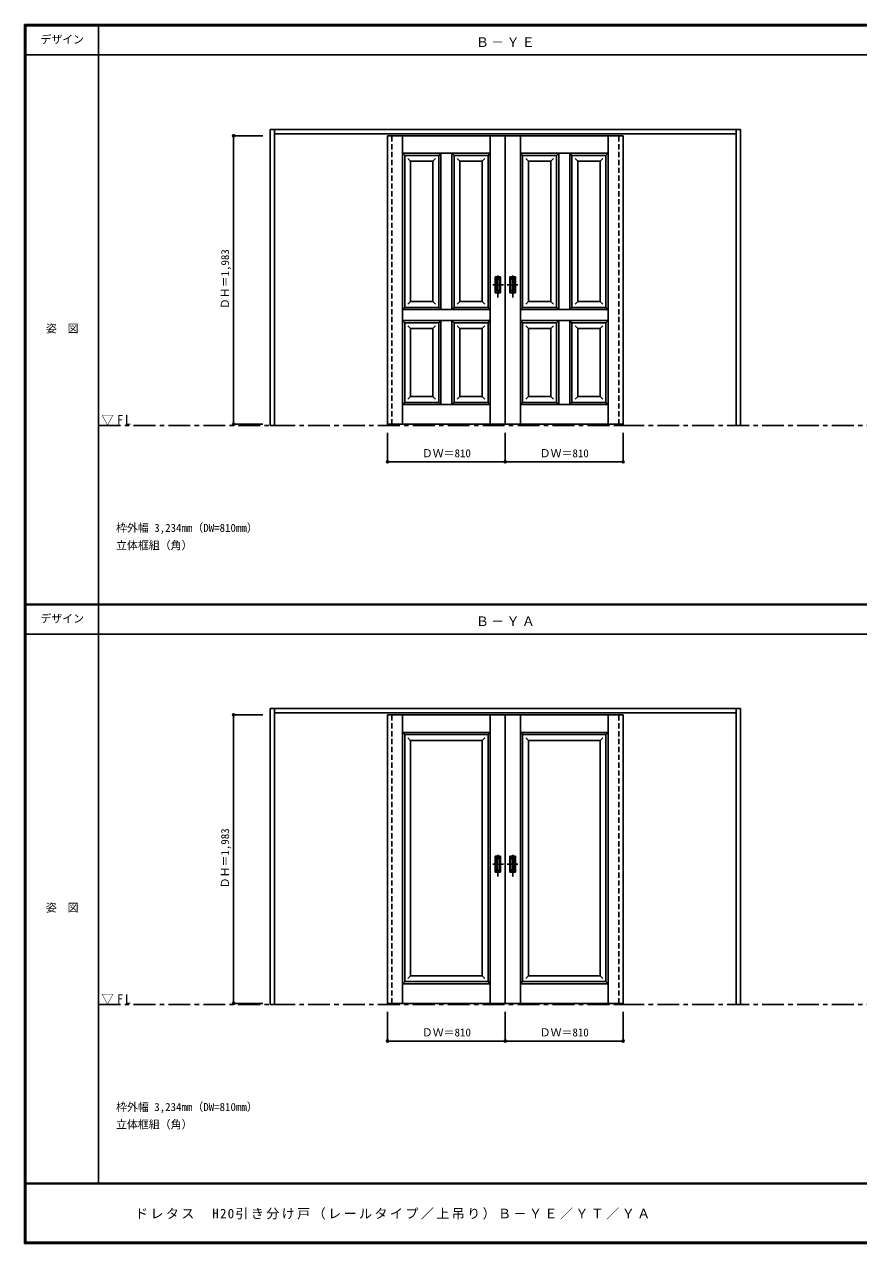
# Model space of a CAD drawing. Units: millimetres, scale not verified. Extents: x -6000 to 5700, y -4307 to 4260.
# Drawn here: x -6000 to -267, y -4205 to 4175 of the extents above; entities that cross this region are included whole.
import ezdxf
from ezdxf.enums import TextEntityAlignment as Align

# ---------------------------------------------------------------- set-up
doc = ezdxf.new("R2010")
doc.units = ezdxf.units.MM
doc.header["$LTSCALE"] = 30
doc.header["$PDMODE"] = 32
doc.header["$PDSIZE"] = 15
doc.linetypes.add('CHAIN1', pattern=[8, 5, -1, 1, -1])
doc.linetypes.add('DASHED1', pattern=[1.8, 1.2, -0.6])
for name, color, linetype in [('0-1_通り芯', 7, 'CHAIN1'), ('0-2_扉', 7, 'Continuous'), ('0-4_枠', 3, 'Continuous'), ('0-6_引手', 7, 'Continuous'), ('0-A_文字', 7, 'Continuous'), ('0-B_寸法', 7, 'Continuous'), ('F-1_枠', 6, 'Continuous'), ('F-A_文字', 7, 'Continuous')]:
    doc.layers.add(name, color=color, linetype=linetype)
doc.styles.add('ＭＳ ゴシック', font='')
doc.styles.get('ＭＳ ゴシック').set_extended_font_data('MS Gothic')

msp = doc.modelspace()

# ---------------------------------------------------------------- linework, layer by layer
at = {"layer": '0-1_通り芯'}
for p, q in [((-5490, 1418), (5690, 1418)), ((-5490, -2562.5), (100, -2562.5))]:
    msp.add_line(p, q, dxfattribs=at)
at = {"layer": '0-2_扉'}
for p, q in [((-2695, 3409.5), (-3505, 3409.5)), ((-3401.5, 1426.5), (-3401.5, 3409.5)), ((-2798.5, 1426.5), (-2798.5, 3409.5)), ((-2695, 3409.5), (-2695, 1426.5)), ((-2695, 3409.5), (-1885, 3409.5)), ((-2695, 3409.5), (-2695, 1426.5)), ((-2591.5, 1426.5), (-2591.5, 3409.5)), ((-1988.5, 1426.5), (-1988.5, 3409.5)), ((-3401.5, 3289.5), (-3386.5, 3274.5)), ((-3140, 3289.5), (-3401.5, 3289.5)), ((-3386.5, 2229.5), (-3386.5, 3274.5)), ((-3152.5, 3274.5), (-3386.5, 3274.5)), ((-3152.5, 3274.5), (-3137.79, 3289.21)), ((-3152.5, 3274.5), (-3152.5, 2986.5)), ((-2798.5, 3289.5), (-3140, 3289.5)), ((-3137.5, 3289.5), (-3137.5, 2214.5)), ((-3047.5, 3274.5), (-3062.5, 3289.5)), ((-3062.5, 3289.5), (-3062.5, 2214.5)), ((-3047.5, 3274.5), (-3047.5, 2986.5)), ((-2813.5, 2360.74), (-2813.5, 3274.5)), ((-2591.5, 3289.5), (-2250, 3289.5)), ((-2576.5, 2360.74), (-2576.5, 3274.5)), ((-2342.5, 3274.5), (-2327.5, 3289.5)), ((-2342.5, 3274.5), (-2342.5, 2986.5)), ((-2327.5, 3289.5), (-2327.5, 2214.5)), ((-2252.5, 3289.5), (-2252.5, 2214.5)), ((-2237.5, 3274.5), (-2252.21, 3289.21)), ((-2250, 3289.5), (-1988.5, 3289.5)), ((-2237.5, 3274.5), (-2237.5, 2986.5)), ((-2237.5, 3274.5), (-2003.5, 3274.5)), ((-1988.5, 3289.5), (-2003.5, 3274.5)), ((-2003.5, 2229.5), (-2003.5, 3274.5)), ((-3346.5, 3234.5), (-3364.18, 3252.18)), ((-3346.5, 3234.5), (-3192.5, 3234.5)), ((-3346.5, 3234.5), (-3346.5, 2269.5)), ((-3192.5, 3234.5), (-3174.82, 3252.18)), ((-3192.5, 2269.5), (-3192.5, 3234.5)), ((-3007.54, 3234.5), (-3025.21, 3252.18)), ((-3007.54, 3234.5), (-2853.5, 3234.5)), ((-3007.5, 3234.5), (-3007.5, 2269.5)), ((-2853.54, 3234.5), (-2835.86, 3252.18)), ((-2853.5, 2269.5), (-2853.5, 3234.5)), ((-2536.46, 3234.5), (-2554.14, 3252.18)), ((-2382.46, 3234.5), (-2536.5, 3234.5)), ((-2536.5, 2269.5), (-2536.5, 3234.5)), ((-2382.5, 3234.5), (-2382.5, 2269.5)), ((-2382.46, 3234.5), (-2364.79, 3252.18)), ((-2197.5, 3234.5), (-2215.18, 3252.18)), ((-2043.5, 3234.5), (-2197.5, 3234.5)), ((-2197.5, 2269.5), (-2197.5, 3234.5)), ((-2043.5, 3234.5), (-2025.82, 3252.18)), ((-2043.5, 3234.5), (-2043.5, 2269.5)), ((-2813.69, 3091.5), (-2813.5, 3091.5)), ((-2576.31, 3091.5), (-2576.5, 3091.5)), ((-3152.5, 2986.5), (-3152.5, 2229.5)), ((-3047.5, 2986.5), (-3047.5, 2229.5)), ((-2342.5, 2986.5), (-2342.5, 2229.5)), ((-2237.5, 2986.5), (-2237.5, 2229.5)), ((-3192.5, 2766.5), (-3192.5, 2767.93)), ((-2853.5, 2766.5), (-2853.5, 2767.93)), ((-2536.5, 2766.5), (-2536.5, 2767.93)), ((-2197.5, 2766.5), (-2197.5, 2767.93)), ((-2813.5, 2229.5), (-2813.5, 2371.55)), ((-2576.5, 2229.5), (-2576.5, 2371.55)), ((-3346.5, 2269.5), (-3364.18, 2251.82)), ((-3346.5, 2269.5), (-3192.5, 2269.5)), ((-3192.5, 2269.5), (-3192.5, 2270.93)), ((-3192.5, 2269.5), (-3174.82, 2251.82)), ((-3007.5, 2269.5), (-3025.18, 2251.82)), ((-3007.5, 2269.5), (-2853.5, 2269.5)), ((-2853.5, 2269.5), (-2853.5, 2270.93)), ((-2853.5, 2269.5), (-2835.82, 2251.82)), ((-2536.5, 2269.5), (-2554.18, 2251.82)), ((-2536.5, 2269.5), (-2536.5, 2270.93)), ((-2382.5, 2269.5), (-2536.5, 2269.5)), ((-2382.5, 2269.5), (-2364.82, 2251.82)), ((-2197.5, 2269.5), (-2215.18, 2251.82)), ((-2197.5, 2269.5), (-2197.5, 2270.93)), ((-2043.5, 2269.5), (-2197.5, 2269.5)), ((-2043.5, 2269.5), (-2025.82, 2251.82)), ((-3386.5, 2229.5), (-3152.5, 2229.5)), ((-3152.5, 2229.5), (-3341.5, 2229.5)), ((-3137.5, 2214.5), (-3152.5, 2229.5)), ((-3137.5, 2214.5), (-2798.5, 2214.5)), ((-3047.5, 2229.5), (-3062.5, 2214.5)), ((-3047.5, 2229.5), (-2858.5, 2229.5)), ((-2813.5, 2229.5), (-3012.5, 2229.5)), ((-2798.5, 2214.5), (-2813.5, 2229.5)), ((-2591.5, 2214.5), (-2576.5, 2229.5)), ((-2252.5, 2214.5), (-2591.5, 2214.5)), ((-2576.5, 2229.5), (-2377.5, 2229.5)), ((-2342.5, 2229.5), (-2531.5, 2229.5)), ((-2342.5, 2229.5), (-2327.5, 2214.5)), ((-2252.5, 2214.5), (-2237.5, 2229.5)), ((-2237.5, 2229.5), (-2048.5, 2229.5)), ((-2003.5, 2229.5), (-2237.5, 2229.5)), ((-3137.5, 2139.5), (-3401.5, 2139.5)), ((-3152.5, 2124.5), (-3386.5, 2124.5)), ((-3346.5, 2084.5), (-3364.18, 2102.18)), ((-3192.5, 2084.5), (-3174.82, 2102.18)), ((-3137.5, 2139.5), (-3152.5, 2124.5)), ((-3152.5, 2124.5), (-3152.5, 1576.5)), ((-3137.5, 2139.5), (-3137.5, 1561.5)), ((-2798.5, 2139.5), (-3137.5, 2139.5)), ((-3062.5, 2139.5), (-3062.5, 1561.5)), ((-3047.5, 2124.5), (-3062.5, 2139.5)), ((-3047.5, 2124.5), (-3047.5, 1576.5)), ((-3007.54, 2084.5), (-3025.21, 2102.18)), ((-2853.54, 2084.5), (-2835.86, 2102.18)), ((-2813.5, 1576.5), (-2813.5, 2124.5)), ((-2591.5, 2139.5), (-2252.5, 2139.5)), ((-2576.5, 1576.5), (-2576.5, 2124.5)), ((-2536.46, 2084.5), (-2554.14, 2102.18)), ((-2382.46, 2084.5), (-2364.79, 2102.18)), ((-2342.5, 2124.5), (-2327.5, 2139.5)), ((-2342.5, 2124.5), (-2342.5, 1576.5)), ((-2327.5, 2139.5), (-2327.5, 1561.5)), ((-2252.5, 2139.5), (-2252.5, 1561.5)), ((-2252.5, 2139.5), (-2237.5, 2124.5)), ((-2252.5, 2139.5), (-1988.5, 2139.5)), ((-2237.5, 2124.5), (-2237.5, 1576.5)), ((-2237.5, 2124.5), (-2003.5, 2124.5)), ((-2197.5, 2084.5), (-2215.18, 2102.18)), ((-2043.5, 2084.5), (-2025.82, 2102.18)), ((-3346.5, 2084.5), (-3192.5, 2084.5)), ((-3346.5, 2084.5), (-3346.5, 1616.5)), ((-3192.5, 1617.93), (-3192.5, 2084.5)), ((-3007.54, 2084.5), (-2853.5, 2084.5)), ((-3007.5, 2084.5), (-3007.5, 1616.5)), ((-2853.5, 1616.5), (-2853.5, 2084.5)), ((-2382.46, 2084.5), (-2536.5, 2084.5)), ((-2536.5, 1616.5), (-2536.5, 2084.5)), ((-2382.5, 2084.5), (-2382.5, 1616.5)), ((-2197.5, 1617.93), (-2197.5, 2084.5)), ((-2043.5, 2084.5), (-2197.5, 2084.5)), ((-2043.5, 2084.5), (-2043.5, 1616.5)), ((-3346.5, 1616.5), (-3364.18, 1598.82)), ((-3346.5, 1616.5), (-3192.5, 1616.5)), ((-3192.5, 1616.5), (-3192.5, 1617.93)), ((-3192.5, 1616.5), (-3174.82, 1598.82)), ((-3007.5, 1616.5), (-3025.18, 1598.82)), ((-3007.5, 1616.5), (-2853.5, 1616.5)), ((-2853.5, 1616.5), (-2853.5, 1617.93)), ((-2853.5, 1616.5), (-2835.82, 1598.82)), ((-2536.5, 1616.5), (-2554.18, 1598.82)), ((-2536.5, 1616.5), (-2536.5, 1617.93)), ((-2382.5, 1616.5), (-2536.5, 1616.5)), ((-2382.5, 1616.5), (-2364.82, 1598.82)), ((-2197.5, 1616.5), (-2215.18, 1598.82)), ((-2197.5, 1616.5), (-2197.5, 1617.93)), ((-2043.5, 1616.5), (-2197.5, 1616.5)), ((-2043.5, 1616.5), (-2025.82, 1598.82)), ((-3137.5, 1561.5), (-3401.5, 1561.5)), ((-3152.5, 1576.5), (-3137.5, 1561.5)), ((-3047.5, 1576.5), (-3062.5, 1561.5)), ((-2813.5, 1576.5), (-3047.5, 1576.5)), ((-2576.5, 1576.5), (-2342.5, 1576.5)), ((-2342.5, 1576.5), (-2327.5, 1561.5)), ((-2237.5, 1576.5), (-2252.5, 1561.5)), ((-2252.5, 1561.5), (-1988.5, 1561.5)), ((-2695, -571), (-3505, -571)), ((-3401.5, -2554), (-3401.5, -571)), ((-2798.5, -2554), (-2798.5, -571)), ((-2695, -571), (-2695, -2554)), ((-2695, -571), (-1885, -571)), ((-2695, -571), (-2695, -2554)), ((-2591.5, -2554), (-2591.5, -571)), ((-1988.5, -2554), (-1988.5, -571)), ((-2813.5, -706), (-3386.5, -706)), ((-3386.5, -2404), (-3386.5, -706)), ((-3346.5, -746), (-3364.18, -728.32)), ((-3346.5, -746), (-2853.5, -746)), ((-3346.5, -746), (-3346.5, -2364)), ((-2853.54, -746), (-2835.86, -728.32)), ((-2853.5, -2364), (-2853.5, -746)), ((-2798.5, -691), (-2813.5, -706)), ((-2813.5, -1619.76), (-2813.5, -706)), ((-2591.5, -691), (-2576.5, -706)), ((-2576.5, -1619.76), (-2576.5, -706)), ((-2576.5, -706), (-2003.5, -706)), ((-2536.46, -746), (-2554.14, -728.32)), ((-2043.5, -746), (-2536.5, -746)), ((-2536.5, -2364), (-2536.5, -746)), ((-2043.5, -746), (-2025.82, -728.32)), ((-2043.5, -746), (-2043.5, -2364)), ((-2003.5, -2404), (-2003.5, -706)), ((-2813.69, -889), (-2813.5, -889)), ((-2576.31, -889), (-2576.5, -889)), ((-2813.5, -2404), (-2813.5, -1608.95)), ((-2576.5, -2404), (-2576.5, -1608.95)), ((-2798.5, -2419), (-3401.5, -2419)), ((-3346.5, -2364), (-3364.18, -2381.68)), ((-3346.5, -2364), (-2853.5, -2364)), ((-2853.5, -2364), (-2853.5, -2362.57)), ((-2853.5, -2364), (-2835.82, -2381.68)), ((-2813.5, -2404), (-2798.5, -2419)), ((-2576.5, -2404), (-2591.5, -2419)), ((-2591.5, -2419), (-1988.5, -2419)), ((-2536.5, -2364), (-2554.18, -2381.68)), ((-2536.5, -2364), (-2536.5, -2362.57)), ((-2043.5, -2364), (-2536.5, -2364)), ((-2043.5, -2364), (-2025.82, -2381.68))]:
    msp.add_line(p, q, dxfattribs=at)
at = {"layer": '0-2_扉', "color": 4, "linetype": 'DASHED1'}
for p, q in [((-2695, 3409.5), (-2695, 3405.5)), ((-2695, 3409.5), (-2695, 3405.5)), ((-2695, -571), (-2695, -575)), ((-2695, -571), (-2695, -575))]:
    msp.add_line(p, q, dxfattribs=at)
at = {"layer": '0-2_扉'}
for points in [[(-2695, 1426.5), (-3505, 1426.5), (-3505, 3409.5)], [(-2695, 1426.5), (-1885, 1426.5), (-1885, 3409.5)], [(-2798.5, 3289.5), (-2813.5, 3274.5), (-3047.5, 3274.5)], [(-2591.5, 3289.5), (-2576.5, 3274.5), (-2342.5, 3274.5)], [(-3386.5, 2229.5), (-3401.5, 2214.5), (-3137.5, 2214.5)], [(-2003.5, 2229.5), (-1988.5, 2214.5), (-2252.5, 2214.5)], [(-3386.5, 1576.5), (-3386.5, 2124.5), (-3401.5, 2139.5)], [(-2798.5, 2139.5), (-2813.5, 2124.5), (-3047.5, 2124.5)], [(-2591.5, 2139.5), (-2576.5, 2124.5), (-2342.5, 2124.5)], [(-2003.5, 1576.5), (-2003.5, 2124.5), (-1988.5, 2139.5)], [(-3152.5, 1576.5), (-3386.5, 1576.5), (-3401.5, 1561.5)], [(-2813.5, 1576.5), (-2798.5, 1561.5), (-3137.5, 1561.5)], [(-2576.5, 1576.5), (-2591.5, 1561.5), (-2252.5, 1561.5)], [(-2237.5, 1576.5), (-2003.5, 1576.5), (-1988.5, 1561.5)], [(-2695, -2554), (-3505, -2554), (-3505, -571)], [(-2695, -2554), (-1885, -2554), (-1885, -571)], [(-2798.5, -691), (-3401.5, -691), (-3386.5, -706)], [(-2591.5, -691), (-1988.5, -691), (-2003.5, -706)], [(-2813.5, -2404), (-3386.5, -2404), (-3401.5, -2419)], [(-2576.5, -2404), (-2003.5, -2404), (-1988.5, -2419)]]:
    msp.add_lwpolyline(points, dxfattribs=at)
at = {"layer": '0-4_枠'}
for p, q in [((-4312, 1418), (-4312, 3453)), ((-4312, 3453), (-1078, 3453)), ((-4282, 1418), (-4282, 3453)), ((-1108, 1418), (-1108, 3453)), ((-1078, 1418), (-1078, 3453)), ((-4282, 3423), (-1108, 3423)), ((-3505, 1426.5), (-3505, 1418)), ((-3475, 1426.5), (-3475, 1418)), ((-1915, 1426.5), (-1915, 1418)), ((-1885, 1426.5), (-1885, 1418)), ((-4282, 1418), (-4312, 1418)), ((-3505, 1418), (-3475, 1418)), ((-1915, 1418), (-1885, 1418)), ((-1078, 1418), (-1108, 1418)), ((-4312, -2562.5), (-4312, -527.5)), ((-4312, -527.5), (-1078, -527.5)), ((-4282, -2562.5), (-4282, -527.5)), ((-4282, -557.5), (-1108, -557.5)), ((-1108, -2562.5), (-1108, -527.5)), ((-1078, -2562.5), (-1078, -527.5)), ((-4282, -2562.5), (-4312, -2562.5)), ((-3505, -2554), (-3505, -2562.5)), ((-3505, -2562.5), (-3475, -2562.5)), ((-3475, -2554), (-3475, -2562.5)), ((-1915, -2554), (-1915, -2562.5)), ((-1915, -2562.5), (-1885, -2562.5)), ((-1885, -2554), (-1885, -2562.5)), ((-1078, -2562.5), (-1108, -2562.5))]:
    msp.add_line(p, q, dxfattribs=at)
at = {"layer": '0-4_枠', "color": 4, "linetype": 'DASHED1'}
for p, q in [((-3505, 1426), (-3505, 3423)), ((-3475, 1426), (-3475, 3423)), ((-1915, 1426), (-1915, 3423)), ((-1885, 1426), (-1885, 3423)), ((-3505, -2554.5), (-3505, -557.5)), ((-3475, -2554.5), (-3475, -557.5)), ((-1915, -2554.5), (-1915, -557.5)), ((-1885, -2554.5), (-1885, -557.5))]:
    msp.add_line(p, q, dxfattribs=at)
at = {"layer": '0-6_引手'}
for p, q in [((-2727, 2439), (-2765, 2439)), ((-2765, 2329), (-2765, 2439)), ((-2727, 2329), (-2727, 2439)), ((-2663, 2439), (-2625, 2439)), ((-2663, 2329), (-2663, 2439)), ((-2625, 2329), (-2625, 2439)), ((-2733.5, 2423), (-2758.5, 2423)), ((-2758.5, 2345), (-2758.5, 2423)), ((-2733.5, 2345), (-2733.5, 2423)), ((-2656.5, 2423), (-2631.5, 2423)), ((-2656.5, 2345), (-2656.5, 2423)), ((-2631.5, 2345), (-2631.5, 2423)), ((-2727, 2329), (-2765, 2329)), ((-2733.5, 2345), (-2758.5, 2345)), ((-2663, 2329), (-2625, 2329)), ((-2656.5, 2345), (-2631.5, 2345)), ((-2727, -1541.5), (-2765, -1541.5)), ((-2765, -1651.5), (-2765, -1541.5)), ((-2733.5, -1557.5), (-2758.5, -1557.5)), ((-2758.5, -1635.5), (-2758.5, -1557.5)), ((-2733.5, -1635.5), (-2733.5, -1557.5)), ((-2727, -1651.5), (-2727, -1541.5)), ((-2663, -1541.5), (-2625, -1541.5)), ((-2663, -1651.5), (-2663, -1541.5)), ((-2656.5, -1557.5), (-2631.5, -1557.5)), ((-2656.5, -1635.5), (-2656.5, -1557.5)), ((-2631.5, -1635.5), (-2631.5, -1557.5)), ((-2625, -1651.5), (-2625, -1541.5)), ((-2727, -1651.5), (-2765, -1651.5)), ((-2733.5, -1635.5), (-2758.5, -1635.5)), ((-2663, -1651.5), (-2625, -1651.5)), ((-2656.5, -1635.5), (-2631.5, -1635.5))]:
    msp.add_line(p, q, dxfattribs=at)
at = {"layer": '0-6_引手', "linetype": 'DASHED1'}
for p, q in [((-2762, 2333), (-2762, 2435)), ((-2628, 2333), (-2628, 2435)), ((-2730, 2333), (-2762, 2333)), ((-2660, 2333), (-2628, 2333)), ((-2762, -1647.5), (-2762, -1545.5)), ((-2628, -1647.5), (-2628, -1545.5)), ((-2730, -1647.5), (-2762, -1647.5)), ((-2660, -1647.5), (-2628, -1647.5))]:
    msp.add_line(p, q, dxfattribs=at)
at = {"layer": '0-6_引手', "linetype": 'CHAIN1'}
for p, q in [((-2746, 2298.77), (-2746, 2469.62)), ((-2644, 2298.77), (-2644, 2469.62)), ((-2707.93, 2384), (-2780.44, 2384)), ((-2682.07, 2384), (-2609.56, 2384)), ((-2746, -1681.73), (-2746, -1510.88)), ((-2644, -1681.73), (-2644, -1510.88)), ((-2707.93, -1596.5), (-2780.44, -1596.5)), ((-2682.07, -1596.5), (-2609.56, -1596.5))]:
    msp.add_line(p, q, dxfattribs=at)
at = {"layer": '0-6_引手', "linetype": 'DASHED1'}
for points in [[(-2730, 2333), (-2730, 2435), (-2762, 2435)], [(-2660, 2333), (-2660, 2435), (-2628, 2435)], [(-2730, -1647.5), (-2730, -1545.5), (-2762, -1545.5)], [(-2660, -1647.5), (-2660, -1545.5), (-2628, -1545.5)]]:
    msp.add_lwpolyline(points, dxfattribs=at)
at = {"layer": '0-B_寸法', "color": 4}
for p, q in [((-4562, 3409.5), (-4362, 3409.5)), ((-4562, 3409.5), (-4562, 1426.5)), ((-4562, 1426.5), (-4362, 1426.5)), ((-3505, 1168), (-3505, 1368)), ((-2695, 1168), (-2695, 1368)), ((-1885, 1168), (-1885, 1368)), ((-3505, 1168), (-1885, 1168)), ((-4562, -571), (-4362, -571)), ((-4562, -571), (-4562, -2554)), ((-4562, -2554), (-4362, -2554)), ((-3505, -2812.5), (-3505, -2612.5)), ((-2695, -2812.5), (-2695, -2612.5)), ((-1885, -2812.5), (-1885, -2612.5)), ((-3505, -2812.5), (-1885, -2812.5))]:
    msp.add_line(p, q, dxfattribs=at)
at = {"layer": '0-B_寸法'}
for p in [(-4562, 3409.5), (-4562, 1426.5), (-3505, 1168), (-2695, 1168), (-1885, 1168), (-4562, -571), (-4562, -2554), (-3505, -2812.5), (-2695, -2812.5), (-1885, -2812.5)]:
    msp.add_point(p, dxfattribs=at)
at = {"layer": 'F-1_枠'}
for p, q in [((-6000, 4175), (5700, 4175)), ((-6000, 4175), (-6000, -4205)), ((-6000, 4170), (5700, 4170)), ((-6000, 4165), (5700, 4165)), ((-5995, 4175), (-5995, -4205)), ((-5990, 4175), (-5990, -4205)), ((-5490, 4175), (-5490, -3790)), ((-6000, 3965), (5700, 3965)), ((-6000, 190.5), (5700, 190.5)), ((-6000, 187.5), (5700, 187.5)), ((-6000, 184.5), (5700, 184.5)), ((-6000, -15.5), (5700, -15.5)), ((5700, -3790), (-6000, -3790)), ((5700, -3795), (-6000, -3795)), ((5700, -4195), (-6000, -4195)), ((5700, -4200), (-6000, -4200)), ((5700, -4205), (-6000, -4205))]:
    msp.add_line(p, q, dxfattribs=at)

# ---------------------------------------------------------------- texts
at = {"layer": '0-A_文字', "style": 'ＭＳ ゴシック'}
for s, p in [('枠外幅 3,234mm（DW=810mm）', (-5370, 670.5)), ('立体框組（角）', (-5370, 550.5)), ('枠外幅 3,234mm（DW=810mm）', (-5370, -3310)), ('立体框組（角）', (-5370, -3430))]:
    msp.add_text(s, height=54.99, dxfattribs=at).set_placement(p, align=Align.BOTTOM_LEFT)
at = {"layer": '0-A_文字', "char_height": 65.98, "attachment_point": 7, "style": 'ＭＳ ゴシック'}
for s, insert in [('\\T1.17;Ｂ－ＹＥ', (-2897.5, 4020)), ('\\T1.26;\\W0.95;▽FL', (-5471.25, 1418)), ('\\T1.17;Ｂ－ＹＡ', (-2897.5, 39.5)), ('\\T1.26;\\W0.95;▽FL', (-5471.25, -2562.5))]:
    msp.add_mtext(s, dxfattribs=dict(at, insert=insert))
at = {"layer": '0-B_寸法', "style": 'ＭＳ ゴシック'}
for p in [(-4577, 2217.75), (-4577, -1762.75)]:
    msp.add_text('ＤＨ＝1,983', height=54.99, rotation=90, dxfattribs=at).set_placement(p, align=Align.BOTTOM_LEFT)
for p in [(-3268.75, 1183), (-2458.75, 1183), (-3268.75, -2797.5), (-2458.75, -2797.5)]:
    msp.add_text('ＤＷ＝810', height=54.99, dxfattribs=at).set_placement(p, align=Align.BOTTOM_LEFT)
at = {"layer": 'F-A_文字', "style": 'ＭＳ ゴシック'}
for s, p in [('デザイン', (-5890, 4027.5)), ('姿\u3000図', (-5852.5, 2040.25)), ('デザイン', (-5890, 47)), ('姿\u3000図', (-5852.5, -1940.25))]:
    msp.add_text(s, height=54.99, dxfattribs=at).set_placement(p, align=Align.BOTTOM_LEFT)
at = {"layer": 'F-A_文字', "insert": (-5240, -4040), "char_height": 65.98, "attachment_point": 7, "style": 'ＭＳ ゴシック'}
msp.add_mtext('\\T1.18;ドレタス\u3000H20引き分け戸（レールタイプ／上吊り）Ｂ－ＹＥ／ＹＴ／ＹＡ', dxfattribs=at)

doc.saveas('drawing.dxf')
